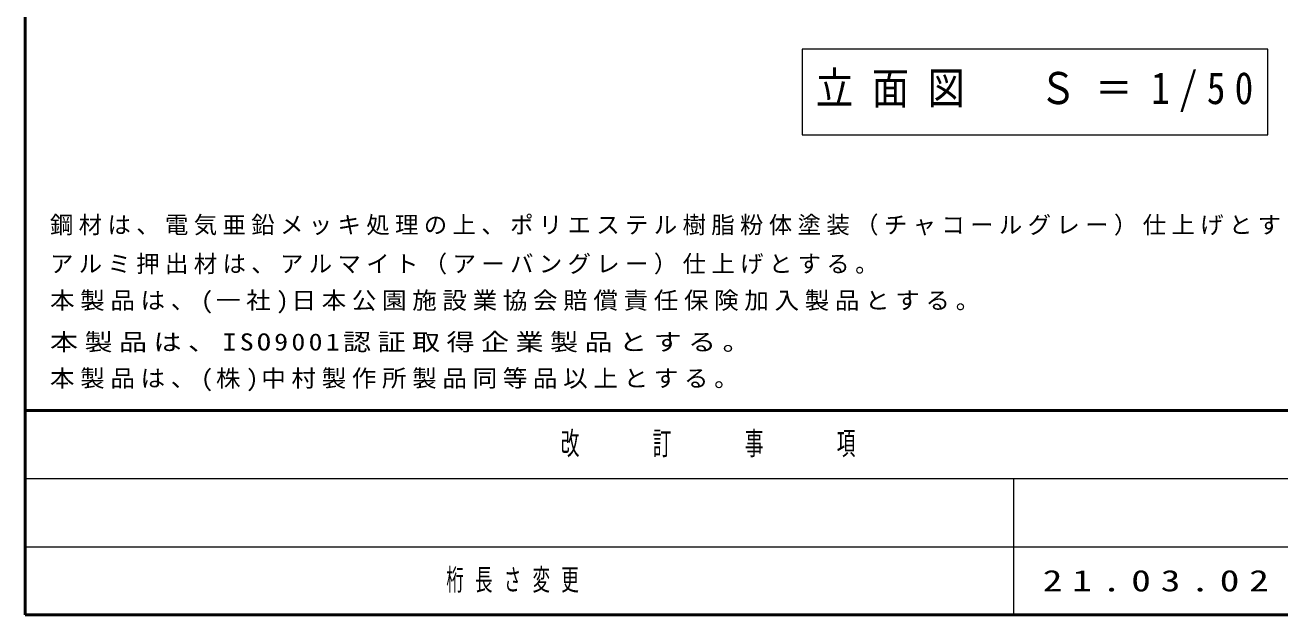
# Model space of a CAD drawing. Units: millimetres on the paper. Extents: x -385 to 0, y 0 to 267.
# Drawn here: x -385 to -256.1, y 0 to 60.6 of the extents above; entities that cross this region are included whole.
import ezdxf

# ---------------------------------------------------------------- set-up
doc = ezdxf.new("R2010")
doc.units = ezdxf.units.MM
doc.layers.add('LY_1', color=4, linetype='Continuous', lineweight=25)
doc.layers.add('LY_4', color=7, linetype='Continuous', lineweight=13)
doc.styles.add('ＭＳ ゴシック', font='')
doc.styles.get('ＭＳ ゴシック').set_extended_font_data('MS Gothic')

msp = doc.modelspace()

# ---------------------------------------------------------------- linework, layer by layer
at = {"layer": 'LY_1', "color": 7, "lineweight": 13}
for p, q in [((-305.197, 58.134), (-305.197, 49.334)), ((-257.397, 58.134), (-305.197, 58.134)), ((-257.397, 49.334), (-257.397, 58.134)), ((-305.197, 49.334), (-257.397, 49.334))]:
    msp.add_line(p, q, dxfattribs=at)
at = {"layer": 'LY_4', "lineweight": 50}
for p, q in [((-385, 267), (-385, 0)), ((-385, 21), (0, 21)), ((-385, 0), (0, 0))]:
    msp.add_line(p, q, dxfattribs=at)
at = {"layer": 'LY_4'}
for p, q in [((-385, 14), (-243.5, 14)), ((-283.5, 14), (-283.5, 0)), ((-385, 7), (-243.5, 7))]:
    msp.add_line(p, q, dxfattribs=at)

# ---------------------------------------------------------------- texts
at = {"layer": 'LY_1', "color": 7, "style": 'ＭＳ ゴシック'}
for s, insert, char_height, attachment_point in [('\\T1.5;\\W0.85;立面図\u3000Ｓ＝1/50', (-303.797, 53.734), 3.299, 4), ('\\T1.23;鋼材は、電気亜鉛メッキ処理の上、ポリエステル樹脂粉体塗装（チャコールグレー）仕上げとする。', (-382.444, 38.969), 1.76, 7), ('\\T1.23;アルミ押出材は、アルマイト（アーバングレー）仕上げとする。', (-382.444, 34.969), 1.76, 7), ('\\T1.23;\\W1.05;本製品は、(一社)日本公園施設業協会賠償責任保険加入製品とする。', (-382.444, 30.969), 1.76, 7), ('\\T1.23;\\W1.2;本製品は、ISO9001認証取得企業製品とする。', (-382.444, 26.969), 1.76, 7), ('\\T1.23;\\W1.05;本製品は、(株)中村製作所製品同等品以上とする。', (-382.444, 22.969), 1.76, 7), ('\\T1.64;\\W0.6;桁長さ変更', (-341.75, 3.5), 2.199, 4), ('\\T1.5;\\W1.35;21.03.02', (-280.5, 3.5), 2.199, 4)]:
    msp.add_mtext(s, dxfattribs=dict(at, insert=insert, char_height=char_height, attachment_point=attachment_point))
at = {"layer": 'LY_4', "color": 4, "insert": (-314.25, 17.5), "char_height": 2.346, "attachment_point": 5, "style": 'ＭＳ ゴシック'}
msp.add_mtext('\\T1.64;\\W0.6;改\u3000\u3000訂\u3000\u3000事\u3000\u3000項', dxfattribs=at)

doc.saveas('drawing.dxf')
